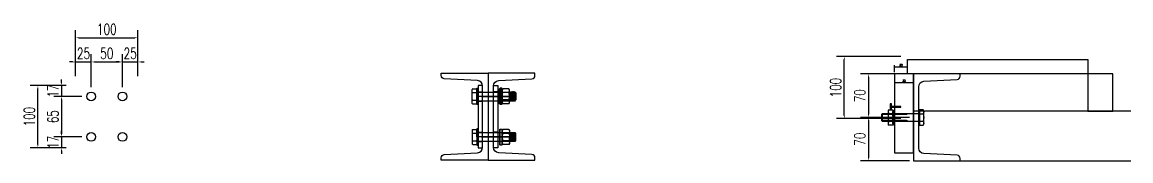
# Model space of a CAD drawing. Header units: millimetres. Extents: x -1546798 to -962116, y 1297493 to 1531173.
# Drawn here: x -1349720 to -1347941, y 1322751 to 1322974 of the extents above; entities that cross this region are included whole.
import ezdxf

# ---------------------------------------------------------------- set-up
doc = ezdxf.new("R2010")
doc.units = ezdxf.units.MM
doc.header["$LTSCALE"] = 10
doc.layers.get('0').update_dxf_attribs({"linetype": 'CONTINUOUS'})
doc.layers.get('DEFPOINTS').update_dxf_attribs({"linetype": 'CONTINUOUS'})
doc.layers.add('W-STEEL_FRAME钢架', color=3, linetype='CONTINUOUS')
doc.layers.add('W-WOOD_FLOOR木地板', color=30, linetype='CONTINUOUS')
doc.styles.add('STANDARD_T3', font='simplex.shx', dxfattribs={"width": 0.7, "bigfont": 'gbcbig.shx'})
doc.dimstyles.new('W&&1', dxfattribs={"dimtxt": 3.5, "dimasz": 1, "dimexe": 2.5, "dimexo": 3, "dimgap": 1, "dimtad": 1, "dimdec": 0, "dimzin": 0, "dimdsep": 46, "dimtxsty": 'STANDARD_T3', "dimcen": 0.09, "dimclrd": 1, "dimclre": 1, "dimclrt": 7, "dimazin": 2, "dimtfac": 1, "dimtdec": 0, "dimtix": 1, "dimtmove": 1, "dimatfit": 3, "dimfxl": 100, "dimtolj": 1, "dimtzin": 0, "dimarcsym": 0})
doc.dimstyles.new('W&&5', dxfattribs={"dimtxt": 17.5, "dimasz": 5, "dimexe": 12.5, "dimexo": 15, "dimgap": 5, "dimtad": 1, "dimdec": 0, "dimzin": 0, "dimdsep": 46, "dimtxsty": 'STANDARD_T3', "dimcen": 0.09, "dimclrd": 1, "dimclre": 1, "dimclrt": 7, "dimazin": 2, "dimtfac": 1, "dimtdec": 0, "dimtix": 1, "dimtmove": 2, "dimatfit": 3, "dimfxl": 100, "dimtolj": 1, "dimtzin": 0, "dimarcsym": 0})

# ---------------------------------------------------------------- blocks, each defined once
blk = doc.blocks.new('*D735')
at = {"layer": 'DEFPOINTS', "color": 0, "transparency": 16777216}
for p in [(-1349609, 1322910.2), (-1349634, 1322872.1), (-1349609, 1322854.7)]:
    blk.add_point(p, dxfattribs=at)
at = {"layer": 'W-STEEL_FRAME钢架', "color": 1, "lineweight": -2, "transparency": 16777216}
for p, q in [((-1349639, 1322910.2), (-1349644, 1322910.2)), ((-1349634, 1322887.1), (-1349634, 1322922.7)), ((-1349634, 1322910.2), (-1349609, 1322910.2)), ((-1349609, 1322869.7), (-1349609, 1322922.7)), ((-1349604, 1322910.2), (-1349599, 1322910.2))]:
    blk.add_line(p, q, dxfattribs=at)
at = {"layer": 'W-STEEL_FRAME钢架', "color": 1, "transparency": 16777216}
for points in [[(-1349639, 1322911), (-1349639, 1322909.4), (-1349634, 1322910.2)], [(-1349604, 1322911), (-1349604, 1322909.4), (-1349609, 1322910.2)]]:
    blk.add_solid(points, dxfattribs=at)
at = {"layer": 'W-STEEL_FRAME钢架', "color": 7, "transparency": 16777216, "insert": (-1349621.5, 1322923.9), "char_height": 17.5, "attachment_point": 5, "style": 'STANDARD_T3'}
blk.add_mtext('\\A1;25', dxfattribs=at)
blk = doc.blocks.new('*D736')
at = {"layer": 'DEFPOINTS', "color": 0, "transparency": 16777216}
for p in [(-1349559, 1322910.2), (-1349609, 1322854.7), (-1349559, 1322854.7)]:
    blk.add_point(p, dxfattribs=at)
at = {"layer": 'W-STEEL_FRAME钢架', "color": 1, "lineweight": -2, "transparency": 16777216}
for p, q in [((-1349609, 1322869.7), (-1349609, 1322922.7)), ((-1349604, 1322910.2), (-1349564, 1322910.2)), ((-1349559, 1322869.7), (-1349559, 1322922.7))]:
    blk.add_line(p, q, dxfattribs=at)
at = {"layer": 'W-STEEL_FRAME钢架', "color": 1, "transparency": 16777216}
for points in [[(-1349604, 1322911), (-1349604, 1322909.4), (-1349609, 1322910.2)], [(-1349564, 1322911), (-1349564, 1322909.4), (-1349559, 1322910.2)]]:
    blk.add_solid(points, dxfattribs=at)
at = {"layer": 'W-STEEL_FRAME钢架', "color": 7, "transparency": 16777216, "insert": (-1349584, 1322923.9), "char_height": 17.5, "attachment_point": 5, "style": 'STANDARD_T3'}
blk.add_mtext('\\A1;50', dxfattribs=at)
blk = doc.blocks.new('*D737')
at = {"layer": 'DEFPOINTS', "color": 0, "transparency": 16777216}
for p in [(-1349534, 1322910.2), (-1349559, 1322854.7), (-1349534, 1322872.1)]:
    blk.add_point(p, dxfattribs=at)
at = {"layer": 'W-STEEL_FRAME钢架', "color": 1, "lineweight": -2, "transparency": 16777216}
for p, q in [((-1349564, 1322910.2), (-1349569, 1322910.2)), ((-1349559, 1322869.7), (-1349559, 1322922.7)), ((-1349559, 1322910.2), (-1349534, 1322910.2)), ((-1349534, 1322887.1), (-1349534, 1322922.7)), ((-1349529, 1322910.2), (-1349524, 1322910.2))]:
    blk.add_line(p, q, dxfattribs=at)
at = {"layer": 'W-STEEL_FRAME钢架', "color": 1, "transparency": 16777216}
for points in [[(-1349564, 1322911), (-1349564, 1322909.4), (-1349559, 1322910.2)], [(-1349529, 1322911), (-1349529, 1322909.4), (-1349534, 1322910.2)]]:
    blk.add_solid(points, dxfattribs=at)
at = {"layer": 'W-STEEL_FRAME钢架', "color": 7, "transparency": 16777216, "insert": (-1349546.5, 1322923.9), "char_height": 17.5, "attachment_point": 5, "style": 'STANDARD_T3'}
blk.add_mtext('\\A1;25', dxfattribs=at)
blk = doc.blocks.new('*D738')
at = {"layer": 'DEFPOINTS', "color": 0, "transparency": 16777216}
for p in [(-1349656.6, 1322854.7), (-1349634, 1322872.1), (-1349609, 1322854.7)]:
    blk.add_point(p, dxfattribs=at)
at = {"layer": 'W-STEEL_FRAME钢架', "color": 1, "lineweight": -2, "transparency": 16777216}
for p, q in [((-1349656.6, 1322877.1), (-1349656.6, 1322882.1)), ((-1349649, 1322872.1), (-1349669.1, 1322872.1)), ((-1349624, 1322854.7), (-1349669.1, 1322854.7)), ((-1349656.6, 1322872.1), (-1349656.6, 1322854.7)), ((-1349656.6, 1322849.7), (-1349656.6, 1322844.7))]:
    blk.add_line(p, q, dxfattribs=at)
at = {"layer": 'W-STEEL_FRAME钢架', "color": 1, "transparency": 16777216}
for points in [[(-1349657.5, 1322877.1), (-1349655.8, 1322877.1), (-1349656.6, 1322872.1)], [(-1349657.5, 1322849.7), (-1349655.8, 1322849.7), (-1349656.6, 1322854.7)]]:
    blk.add_solid(points, dxfattribs=at)
at = {"layer": 'W-STEEL_FRAME钢架', "color": 7, "transparency": 16777216, "insert": (-1349670.4, 1322863.4), "char_height": 17.5, "attachment_point": 5, "rotation": 90, "style": 'STANDARD_T3'}
blk.add_mtext('\\A1;17', dxfattribs=at)
blk = doc.blocks.new('*D739')
at = {"layer": 'DEFPOINTS', "color": 0, "transparency": 16777216}
for p in [(-1349609, 1322854.7), (-1349656.6, 1322789.4), (-1349609, 1322789.4)]:
    blk.add_point(p, dxfattribs=at)
at = {"layer": 'W-STEEL_FRAME钢架', "color": 1, "lineweight": -2, "transparency": 16777216}
for p, q in [((-1349624, 1322854.7), (-1349669.1, 1322854.7)), ((-1349656.6, 1322849.7), (-1349656.6, 1322794.4)), ((-1349624, 1322789.4), (-1349669.1, 1322789.4))]:
    blk.add_line(p, q, dxfattribs=at)
at = {"layer": 'W-STEEL_FRAME钢架', "color": 1, "transparency": 16777216}
for points in [[(-1349657.5, 1322849.7), (-1349655.8, 1322849.7), (-1349656.6, 1322854.7)], [(-1349657.5, 1322794.4), (-1349655.8, 1322794.4), (-1349656.6, 1322789.4)]]:
    blk.add_solid(points, dxfattribs=at)
at = {"layer": 'W-STEEL_FRAME钢架', "color": 7, "transparency": 16777216, "insert": (-1349670.4, 1322822.1), "char_height": 17.5, "attachment_point": 5, "rotation": 90, "style": 'STANDARD_T3'}
blk.add_mtext('\\A1;65', dxfattribs=at)
blk = doc.blocks.new('*D740')
at = {"layer": 'DEFPOINTS', "color": 0, "transparency": 16777216}
for p in [(-1349609, 1322789.4), (-1349656.6, 1322772.1), (-1349634, 1322772.1)]:
    blk.add_point(p, dxfattribs=at)
at = {"layer": 'W-STEEL_FRAME钢架', "color": 1, "lineweight": -2, "transparency": 16777216}
for p, q in [((-1349624, 1322789.4), (-1349669.1, 1322789.4)), ((-1349656.6, 1322794.4), (-1349656.6, 1322799.4)), ((-1349656.6, 1322789.4), (-1349656.6, 1322772.1)), ((-1349649, 1322772.1), (-1349669.1, 1322772.1)), ((-1349656.6, 1322767.1), (-1349656.6, 1322762.1))]:
    blk.add_line(p, q, dxfattribs=at)
at = {"layer": 'W-STEEL_FRAME钢架', "color": 1, "transparency": 16777216}
for points in [[(-1349657.5, 1322794.4), (-1349655.8, 1322794.4), (-1349656.6, 1322789.4)], [(-1349657.5, 1322767.1), (-1349655.8, 1322767.1), (-1349656.6, 1322772.1)]]:
    blk.add_solid(points, dxfattribs=at)
at = {"layer": 'W-STEEL_FRAME钢架', "color": 7, "transparency": 16777216, "insert": (-1349670.4, 1322780.8), "char_height": 17.5, "attachment_point": 5, "rotation": 90, "style": 'STANDARD_T3'}
blk.add_mtext('\\A1;17', dxfattribs=at)
blk = doc.blocks.new('*D741')
at = {"layer": 'DEFPOINTS', "color": 0, "transparency": 16777216}
for p in [(-1349694.6, 1322872.1), (-1349634, 1322872.1), (-1349634, 1322772.1)]:
    blk.add_point(p, dxfattribs=at)
at = {"layer": 'W-STEEL_FRAME钢架', "color": 1, "lineweight": -2, "transparency": 16777216}
for p, q in [((-1349649, 1322872.1), (-1349707.1, 1322872.1)), ((-1349694.6, 1322777.1), (-1349694.6, 1322867.1)), ((-1349649, 1322772.1), (-1349707.1, 1322772.1))]:
    blk.add_line(p, q, dxfattribs=at)
at = {"layer": 'W-STEEL_FRAME钢架', "color": 1, "transparency": 16777216}
for points in [[(-1349695.4, 1322867.1), (-1349693.8, 1322867.1), (-1349694.6, 1322872.1)], [(-1349695.4, 1322777.1), (-1349693.8, 1322777.1), (-1349694.6, 1322772.1)]]:
    blk.add_solid(points, dxfattribs=at)
at = {"layer": 'W-STEEL_FRAME钢架', "color": 7, "transparency": 16777216, "insert": (-1349708.3, 1322822.1), "char_height": 17.5, "attachment_point": 5, "rotation": 90, "style": 'STANDARD_T3'}
blk.add_mtext('\\A1;100', dxfattribs=at)
blk = doc.blocks.new('*D742')
at = {"layer": 'DEFPOINTS', "color": 0, "transparency": 16777216}
for p in [(-1349534, 1322949.1), (-1349634, 1322872.1), (-1349534, 1322872.1)]:
    blk.add_point(p, dxfattribs=at)
at = {"layer": 'W-STEEL_FRAME钢架', "color": 1, "lineweight": -2, "transparency": 16777216}
for p, q in [((-1349634, 1322887.1), (-1349634, 1322961.6)), ((-1349534, 1322887.1), (-1349534, 1322961.6)), ((-1349629, 1322949.1), (-1349539, 1322949.1))]:
    blk.add_line(p, q, dxfattribs=at)
at = {"layer": 'W-STEEL_FRAME钢架', "color": 1, "transparency": 16777216}
for points in [[(-1349629, 1322949.9), (-1349629, 1322948.3), (-1349634, 1322949.1)], [(-1349539, 1322949.9), (-1349539, 1322948.3), (-1349534, 1322949.1)]]:
    blk.add_solid(points, dxfattribs=at)
at = {"layer": 'W-STEEL_FRAME钢架', "color": 7, "transparency": 16777216, "insert": (-1349584, 1322962.8), "char_height": 17.5, "attachment_point": 5, "style": 'STANDARD_T3'}
blk.add_mtext('\\A1;100', dxfattribs=at)
blk = doc.blocks.new('14C')
at = {"layer": 'W-STEEL_FRAME钢架'}
blk.add_lwpolyline([(75.2, 140), (0, 140), (0, 0), (75.2, 0), (75.2, 3.8, 0.398895), (70.3, 9), (17, 11.8, -0.398895), (8.8, 20.6), (8.8, 119.4, -0.398895), (17, 128.2), (70.3, 131, 0.398895), (75.2, 136.2)], format="xyb", close=True, dxfattribs=at)
blk = doc.blocks.new('3')
at = {"layer": 'W-STEEL_FRAME钢架', "color": 8}
for p, q in [((0, 90.2), (7, 90.2)), ((0, 75.2), (7, 75.2)), ((0, 24.8), (7, 24.8)), ((0, 9.8), (7, 9.8))]:
    blk.add_line(p, q, dxfattribs=at)
at = {"layer": 'W-STEEL_FRAME钢架', "color": 2}
blk.add_lwpolyline([(0, 0), (7, 0), (7, 100), (0, 100)], close=True, dxfattribs=at)
blk = doc.blocks.new('A$C56b3f67d')
for p, q in [((9.2, 18.2), (2.2, 18.2)), ((69.2, 18.2), (69.2, 6.2)), ((9.2, 6.2), (2.2, 6.2))]:
    blk.add_line(p, q)
for points in [[(3.2, 24.5), (9.2, 24.5), (9.2, 0), (3.2, 0), (2.2, 1.7), (2.2, 22.7)], [(9.2, 2.2), (10.2, 2.2), (10.2, 22.2), (9.2, 22.2)]]:
    blk.add_lwpolyline(points, close=True)
blk.add_lwpolyline([(10.2, 18.2), (69.2, 18.2), (69.9, 17.2), (69.9, 7.2), (69.2, 6.2), (10.2, 6.2)])
at = {"color": 3}
for points in [[(28, 18.2), (29.7, 17.2), (69.9, 17.2)], [(28, 6.2), (29.7, 7.2), (69.9, 7.2)]]:
    blk.add_lwpolyline(points, dxfattribs=at)
for centre, radius, start, end in [((7.6, 21.3), 5.35, 144.4149, 215.5851), ((20.7, 12.2), 18.5, 161.0754, 198.9246), ((7.6, 3.1), 5.35, 144.4149, 215.5851)]:
    blk.add_arc(centre, radius, start, end)
blk = doc.blocks.new('*D789')
at = {"layer": 'DEFPOINTS', "color": 0, "transparency": 16777216}
for p in [(-1348209.6, 1322890.9), (-1348361.7, 1322820.9), (-1348280.9, 1322820.9)]:
    blk.add_point(p, dxfattribs=at)
at = {"layer": 'W-STEEL_FRAME钢架', "color": 1, "lineweight": -2, "transparency": 16777216}
for p, q in [((-1348261.7, 1322890.9), (-1348374.2, 1322890.9)), ((-1348361.7, 1322885.9), (-1348361.7, 1322825.9)), ((-1348295.9, 1322820.9), (-1348374.2, 1322820.9))]:
    blk.add_line(p, q, dxfattribs=at)
at = {"layer": 'W-STEEL_FRAME钢架', "color": 1, "transparency": 16777216}
for points in [[(-1348362.6, 1322885.9), (-1348360.9, 1322885.9), (-1348361.7, 1322890.9)], [(-1348362.6, 1322825.9), (-1348360.9, 1322825.9), (-1348361.7, 1322820.9)]]:
    blk.add_solid(points, dxfattribs=at)
at = {"layer": 'W-STEEL_FRAME钢架', "color": 7, "transparency": 16777216, "insert": (-1348375.5, 1322855.9), "char_height": 17.5, "attachment_point": 5, "rotation": 90, "style": 'STANDARD_T3'}
blk.add_mtext('\\A1;70', dxfattribs=at)
blk = doc.blocks.new('*D790')
at = {"layer": 'DEFPOINTS', "color": 0, "transparency": 16777216}
for p in [(-1348280.9, 1322820.9), (-1348361.7, 1322750.9), (-1348280.9, 1322750.9)]:
    blk.add_point(p, dxfattribs=at)
at = {"layer": 'W-STEEL_FRAME钢架', "color": 1, "lineweight": -2, "transparency": 16777216}
for p, q in [((-1348295.9, 1322820.9), (-1348374.2, 1322820.9)), ((-1348361.7, 1322815.9), (-1348361.7, 1322755.9)), ((-1348295.9, 1322750.9), (-1348374.2, 1322750.9))]:
    blk.add_line(p, q, dxfattribs=at)
at = {"layer": 'W-STEEL_FRAME钢架', "color": 1, "transparency": 16777216}
for points in [[(-1348362.6, 1322815.9), (-1348360.9, 1322815.9), (-1348361.7, 1322820.9)], [(-1348362.6, 1322755.9), (-1348360.9, 1322755.9), (-1348361.7, 1322750.9)]]:
    blk.add_solid(points, dxfattribs=at)
at = {"layer": 'W-STEEL_FRAME钢架', "color": 7, "transparency": 16777216, "insert": (-1348375.5, 1322785.9), "char_height": 17.5, "attachment_point": 5, "rotation": 90, "style": 'STANDARD_T3'}
blk.add_mtext('\\A1;70', dxfattribs=at)
blk = doc.blocks.new('*D791')
at = {"layer": 'DEFPOINTS', "color": 0, "transparency": 16777216}
for p in [(-1348400.5, 1322918.9), (-1348294.6, 1322918.9), (-1348294.6, 1322818.9)]:
    blk.add_point(p, dxfattribs=at)
at = {"layer": 'W-STEEL_FRAME钢架', "color": 1, "lineweight": -2, "transparency": 16777216}
for p, q in [((-1348309.6, 1322918.9), (-1348413, 1322918.9)), ((-1348400.5, 1322823.9), (-1348400.5, 1322913.9)), ((-1348309.6, 1322818.9), (-1348413, 1322818.9))]:
    blk.add_line(p, q, dxfattribs=at)
at = {"layer": 'W-STEEL_FRAME钢架', "color": 1, "transparency": 16777216}
for points in [[(-1348401.3, 1322913.9), (-1348399.6, 1322913.9), (-1348400.5, 1322918.9)], [(-1348401.3, 1322823.9), (-1348399.6, 1322823.9), (-1348400.5, 1322818.9)]]:
    blk.add_solid(points, dxfattribs=at)
at = {"layer": 'W-STEEL_FRAME钢架', "color": 7, "transparency": 16777216, "insert": (-1348414.2, 1322868.9), "char_height": 17.5, "attachment_point": 5, "rotation": 90, "style": 'STANDARD_T3'}
blk.add_mtext('\\A1;100', dxfattribs=at)
blk = doc.blocks.new('5')
at = {"layer": 'W-STEEL_FRAME钢架'}
for points in [[(0.9, 12.1), (0.5, 12), (0.1, 11.7), (0, 11.2)], [(0, -11.2), (0, 11.2)], [(0, 7), (0.1, 6.5), (0.5, 6.2), (0.9, 6.1)], [(0.9, 6.1), (0.5, 6), (0.1, 5.6), (0, 5.2)], [(0.9, 12.1), (6.1, 12.1)], [(0.9, 6.1), (7, 6.1)], [(7, 11.2), (6.9, 11.7), (6.6, 12), (6.1, 12.1)], [(6.1, 6.1), (6.6, 6.2), (6.9, 6.5), (7, 7)], [(7, 5.2), (6.9, 5.6), (6.6, 6), (6.1, 6.1)], [(7, 0), (7, 12.3), (7.1, 12.7), (7.5, 13), (7.9, 13.1), (8.7, 13.1), (9.2, 13), (9.5, 12.7), (9.6, 12.3)], [(7, -11.2), (7, 11.2)], [(7, 0), (7, -12.2)], [(69.6, 0), (7.9, 0)], [(9.6, 0), (9.6, 12.3)], [(9.6, 8.3), (9.6, 7.9)], [(9.6, -8.3), (9.6, 7.9)], [(9.6, 7), (69.1, 7)], [(9.6, 0), (9.6, -12.2)], [(14.5, 0), (66.9, 0)], [(44.6, 13.2), (43.7, 12.3)], [(43.7, -11.9), (43.7, 12.3)], [(44.6, 13.2), (44.6, 13.1)], [(47.1, 13.2), (44.6, 13.2)], [(44.6, 13.1), (44.6, 12.8)], [(44.6, 12.8), (44.6, 12.3)], [(44.6, 12.3), (44.6, 11.8)], [(44.6, 11.8), (44.6, 10.9)], [(44.6, 10.9), (44.6, 9.9)], [(44.6, 9.9), (44.6, 8.8)], [(44.6, 8.8), (44.6, 7.6)], [(44.6, 7.6), (44.6, 6.3)], [(44.6, 6.3), (44.6, 4.9)], [(44.6, 4.9), (44.6, 3.3)], [(44.6, 3.3), (44.6, 1.8)], [(44.6, 1.8), (44.6, 0.3)], [(44.6, 0.3), (44.6, -1.4)], [(47.1, 13.1), (47.1, 13.2)], [(48, 12.3), (47.1, 13.2)], [(47.1, 12.8), (47.1, 13.1)], [(47.1, 12.3), (47.1, 12.8)], [(47.1, 11.8), (47.1, 12.3)], [(47.1, 10.9), (47.1, 11.8)], [(47.1, 9.9), (47.1, 10.9)], [(47.1, 8.8), (47.1, 9.9)], [(47.1, 7.6), (47.1, 8.8)], [(47.1, 6.3), (47.1, 7.6)], [(47.1, 4.9), (47.1, 6.3)], [(47.1, 3.3), (47.1, 4.9)], [(47.1, 1.8), (47.1, 3.3)], [(47.1, 0.3), (47.1, 1.8)], [(47.1, -1.4), (47.1, 0.3)], [(48, 9.2), (47.9, 9.2)], [(48, 12.3), (48, 12.2)], [(48, 12.2), (48, 12)], [(48.9, 12.2), (48, 10.6)], [(48, 12), (48, 11.6)], [(48, 11.6), (48, 11)], [(48, 11), (48, 10.2)], [(48, 10.2), (48, 9.3)], [(48, 9.2), (48.1, 10)], [(48, 9.3), (48, 8.3)], [(48.1, 8.5), (48, 9.2)], [(48, 8.3), (48, 7.1)], [(48, 7.1), (48, 5.8)], [(48, 5.8), (48, 4.6)], [(48, 4.6), (48, 3.1)], [(48, 3.1), (48, -1.2)], [(48, 0.3), (48.1, 1.8)], [(48.1, -1.8), (48, 0.3)], [(48.1, 10), (48.2, 10.7)], [(48.2, 7.7), (48.1, 8.5)], [(48.1, 1.8), (48.2, 3.2)], [(48.2, 10.7), (48.5, 11.5)], [(48.5, 7), (48.2, 7.7)], [(48.2, 3.2), (48.5, 4.8)], [(48.5, 11.5), (48.9, 12.2)], [(48.9, 6.2), (48.5, 7)], [(48.5, 4.8), (48.9, 6.2)], [(58.8, 12.2), (48.9, 12.2)], [(58.8, 6.2), (48.9, 6.2)], [(59.6, 10.6), (58.8, 12.2)], [(59.2, 11.5), (58.8, 12.2)], [(58.8, 6.2), (59.2, 7)], [(59.2, 4.8), (58.8, 6.2)], [(59.4, 10.7), (59.2, 11.5)], [(59.2, 7), (59.4, 7.7)], [(59.4, 3.2), (59.2, 4.8)], [(59.6, 10), (59.4, 10.7)], [(59.4, 7.7), (59.6, 8.5)], [(59.6, 1.8), (59.4, 3.2)], [(59.6, 9.2), (59.5, 9.2)], [(59.5, -1.8), (59.6, 0.3)], [(59.6, 10.5), (59.6, 10.6)], [(59.6, 10.3), (59.6, 10.5)], [(59.6, 9.8), (59.6, 10.3)], [(59.6, 9.2), (59.6, 10)], [(59.6, 9.2), (59.6, 9.8)], [(59.6, 8.5), (59.6, 9.2)], [(59.6, 8.5), (59.6, 9.2)], [(59.6, 7.6), (59.6, 8.5)], [(59.6, 6.6), (59.6, 7.6)], [(59.9, 7.2), (59.6, 6.7)], [(59.6, 5.4), (59.6, 6.6)], [(59.6, 4.2), (59.6, 5.4)], [(59.6, 4.7), (59.6, 4.6)], [(59.6, 4.6), (59.7, 3.8)], [(59.6, 2.9), (59.6, 4.2)], [(59.6, 1.6), (59.6, 2.9)], [(59.6, 0.3), (59.6, 1.8)], [(59.6, 0.3), (59.6, 1.6)], [(59.6, -1.1), (59.6, 0.3)], [(59.7, 3.8), (59.7, 2.9)], [(59.7, 2.9), (59.8, 1.9)], [(59.8, 1.9), (59.8, 1)], [(59.8, 1), (59.9, -0.1)], [(60.2, 7.2), (59.9, 7.2)], [(60, 6.9), (59.9, 7.1)], [(60, 6.9), (60.1, 6.5), (60.1, 5.9)], [(60.1, 5.2), (60.1, 5.9)], [(60.2, 4.3), (60.1, 5.2)], [(60.2, 7.1), (60.2, 7.2)], [(60.2, 7.2), (60.3, 7)], [(60.7, 6.3), (60.2, 7.2)], [(60.2, 3.3), (60.2, 4.3)], [(60.3, 2.2), (60.2, 3.3)], [(60.3, 7), (60.3, 6.6)], [(60.3, 6.6), (60.4, 6)], [(60.3, 1.1), (60.3, 2.2)], [(60.4, -0.1), (60.3, 1.1)], [(60.4, 6), (60.4, 5.3)], [(60.4, 5.3), (60.5, 4.5)], [(60.5, 4.5), (60.5, 3.5)], [(60.5, 3.5), (60.6, 2.4)], [(60.6, 2.4), (60.6, 1.4)], [(60.6, 1.4), (60.7, 0.2)], [(61.2, 6.3), (60.7, 6.3)], [(60.8, 5.9), (60.7, 6.2)], [(60.7, 0.2), (60.7, -1)], [(60.9, 5.5), (60.8, 5.9)], [(60.9, 5), (60.9, 5.5)], [(61, 4.3), (60.9, 5)], [(61, 3.5), (61, 4.3)], [(61, 2.5), (61, 3.5)], [(61.1, 1.6), (61, 2.5)], [(61.2, 6.3), (61.1, 6.3)], [(61.1, 0.6), (61.1, 1.6)], [(61.2, -0.4), (61.1, 0.6)], [(61.7, 7.2), (61.2, 6.3)], [(61.2, 6.3), (61.3, 6.1)], [(61.3, 6.1), (61.3, 5.8)], [(61.3, 5.8), (61.4, 5.3)], [(61.4, 5.3), (61.4, 4.7)], [(61.4, 4.7), (61.4, 3.9)], [(61.4, 3.9), (61.5, 3.1)], [(61.5, 3.1), (61.5, 2.1)], [(61.5, 2.1), (61.6, 1.2)], [(61.6, 1.2), (61.6, 0.1)], [(61.6, 0.1), (61.7, -0.9)], [(62, 7.2), (61.7, 7.2)], [(61.8, 7), (61.7, 7.1)], [(61.8, 6.6), (61.8, 7)], [(61.9, 6.1), (61.8, 6.6)], [(62, 7.2), (61.9, 7.2)], [(61.9, 5.3), (61.9, 6.1)], [(62, 4.6), (61.9, 5.3)], [(62.5, 6.3), (62, 7.1)], [(62, 7.1), (62, 7)], [(62, 7), (62.1, 6.7)], [(62, 3.6), (62, 4.6)], [(62.1, 2.5), (62, 3.6)], [(62.1, 6.7), (62.1, 6.2)], [(62.1, 6.2), (62.2, 5.5)], [(62.1, 1.4), (62.1, 2.5)], [(62.1, 0.2), (62.1, 1.4)], [(62.2, -1), (62.1, 0.2)], [(62.2, 5.5), (62.2, 4.7)], [(62.2, 4.7), (62.3, 3.8)], [(62.3, 3.8), (62.3, 2.7)], [(62.3, 2.7), (62.4, 1.6)], [(62.4, 1.6), (62.4, 0.4)], [(62.4, 0.4), (62.5, -0.8)], [(62.9, 6.3), (62.5, 6.3)], [(62.6, 6), (62.5, 6.2)], [(62.6, 5.6), (62.6, 6)], [(62.7, 5.2), (62.6, 5.6)], [(62.7, 4.5), (62.7, 5.2)], [(62.8, 3.7), (62.7, 4.5)], [(62.8, 2.7), (62.8, 3.7)], [(62.9, 1.8), (62.8, 2.7)], [(63.4, 7.2), (62.9, 6.3)], [(62.9, 6.3), (62.9, 6.3)], [(62.9, 6.3), (62.9, 6.1)], [(62.9, 6.1), (63, 5.8)], [(62.9, 0.8), (62.9, 1.8)], [(62.9, -0.2), (62.9, 0.8)], [(63, 5.8), (63, 5.4)], [(63, 5.4), (63.1, 4.9)], [(63.1, 4.9), (63.1, 4.1)], [(63.1, 4.1), (63.2, 3.3)], [(63.2, 3.3), (63.2, 2.3)], [(63.2, 2.3), (63.3, 1.4)], [(63.3, 1.4), (63.3, 0.3)], [(63.3, 0.3), (63.4, -0.7)], [(63.4, 7), (63.4, 7.2)], [(63.7, 7.2), (63.4, 7.2)], [(63.5, 6.7), (63.4, 7)], [(63.5, 6.2), (63.5, 6.7)], [(63.6, 5.5), (63.5, 6.2)], [(63.7, 7.1), (63.6, 7.1)], [(63.6, 4.8), (63.6, 5.5)], [(63.7, 3.8), (63.6, 4.8)], [(63.7, 7.1), (63.8, 6.8)], [(64.2, 6.3), (63.7, 7.1)], [(63.7, 2.7), (63.7, 3.8)], [(63.8, 1.7), (63.7, 2.7)], [(63.8, 6.8), (63.8, 6.3)], [(63.8, 6.3), (63.8, 5.7)], [(63.8, 5.7), (63.9, 4.9)], [(63.8, 0.5), (63.8, 1.7)], [(63.9, -0.7), (63.8, 0.5)], [(63.9, 4.9), (63.9, 4)], [(63.9, 4), (64, 2.9)], [(64, 2.9), (64, 1.8)], [(64, 1.8), (64.1, 0.7)], [(64.1, 0.7), (64.1, -0.5)], [(64.2, 6.1), (64.2, 6.3)], [(64.6, 6.3), (64.2, 6.3)], [(64.3, 5.7), (64.2, 6.1)], [(64.3, 5.2), (64.3, 5.7)], [(64.4, 4.6), (64.3, 5.2)], [(64.4, 3.8), (64.4, 4.6)], [(64.5, 2.9), (64.4, 3.8)], [(64.5, 2), (64.5, 2.9)], [(64.6, 1), (64.5, 2)], [(65.1, 7.2), (64.6, 6.3)], [(64.6, 6.3), (64.7, 6.2)], [(64.6, 0), (64.6, 1)], [(64.7, -1), (64.6, 0)], [(64.7, 6.2), (64.7, 5.9)], [(64.7, 5.9), (64.8, 5.5)], [(64.8, 5.5), (64.8, 5)], [(64.8, 5), (64.9, 4.3)], [(64.9, 4.3), (64.9, 3.4)], [(64.9, 3.4), (65, 2.5)], [(65, 2.5), (65, 1.6)], [(65, 1.6), (65.1, 0.6)], [(65.2, 7.2), (65.1, 7.1)], [(65.1, 0.6), (65.1, -0.5)], [(65.4, 7.2), (65.2, 7.2)], [(65.3, 6.8), (65.2, 7.2)], [(65.3, 6.3), (65.3, 6.8)], [(65.3, 5.7), (65.3, 6.3)], [(65.4, 5), (65.3, 5.7)], [(65.5, 7.1), (65.4, 7.1)], [(65.4, 4), (65.4, 5)], [(65.5, 3), (65.4, 4)], [(66, 6.3), (65.5, 7.1)], [(65.5, 7.1), (65.5, 6.9)], [(65.5, 6.9), (65.6, 6.4)], [(65.5, 1.8), (65.5, 3)], [(65.6, 0.7), (65.5, 1.8)], [(65.6, 6.4), (65.6, 5.8)], [(65.6, 5.8), (65.7, 5.1)], [(65.6, -0.5), (65.6, 0.7)], [(65.7, 5.1), (65.7, 4.2)], [(65.7, 4.2), (65.8, 3.2)], [(65.8, 3.2), (65.8, 2)], [(65.8, 2), (65.9, 1)], [(65.9, 1), (65.9, -0.2)], [(66.4, 6.3), (66, 6.3)], [(66.1, 5.8), (66, 6.3)], [(66.1, 5.3), (66.1, 5.8)], [(66.2, 4.8), (66.1, 5.3)], [(66.2, 4), (66.2, 4.8)], [(66.3, 3.1), (66.2, 4)], [(66.3, 2.2), (66.3, 3.1)], [(66.3, 1.3), (66.3, 2.2)], [(66.4, 0.2), (66.3, 1.3)], [(66.8, 7.2), (66.4, 6.3)], [(66.4, 6.3), (66.4, 6.2)], [(66.4, 6.2), (66.4, 6)], [(66.4, 6), (66.5, 5.6)], [(66.4, -0.8), (66.4, 0.2)], [(66.5, 5.6), (66.5, 5.1)], [(66.5, 5.1), (66.6, 4.5)], [(66.6, 4.5), (66.6, 3.6)], [(66.6, 3.6), (66.7, 2.7)], [(66.7, 2.7), (66.7, 1.8)], [(66.7, 1.8), (66.7, 0.8)], [(66.7, 0.8), (66.8, -0.3)], [(67.1, 7.2), (66.8, 7.2)], [(66.8, 7.2), (66.8, 7.1)], [(66.9, 6.9), (66.8, 7.1)], [(67, 6.4), (66.9, 6.9)], [(67.1, 7.1), (67, 7.1)], [(67, 5.8), (67, 6.4)], [(67.1, 5.2), (67, 5.8)], [(67.1, 7.1), (67.2, 6.9)], [(67.7, 6.3), (67.1, 7.1)], [(67.1, 4.2), (67.1, 5.2)], [(67.2, 3.2), (67.1, 4.2)], [(67.2, 6.9), (67.2, 6.5)], [(67.2, 6.5), (67.3, 6)], [(67.2, 2.1), (67.2, 3.2)], [(67.3, 1), (67.2, 2.1)], [(67.3, 6), (67.3, 5.2)], [(67.3, 5.2), (67.4, 4.4)], [(67.3, -0.2), (67.3, 1)], [(67.4, 4.4), (67.4, 3.4)], [(67.4, 3.4), (67.5, 2.3)], [(67.5, 2.3), (67.5, 1.2)], [(67.5, 1.2), (67.6, 0)], [(68.1, 6.3), (67.6, 6.3)], [(67.6, 0), (67.6, -1.2)], [(67.7, 5.9), (67.7, 6.2)], [(67.8, 5.4), (67.7, 5.9)], [(67.8, 4.9), (67.8, 5.4)], [(67.9, 4.2), (67.8, 4.9)], [(67.9, 3.3), (67.9, 4.2)], [(68, 2.4), (67.9, 3.3)], [(68.1, 6.3), (68, 6.3)], [(68, 1.5), (68, 2.4)], [(68.1, 0.4), (68, 1.5)], [(68.5, 7), (68.1, 6.3)], [(68.1, 6.3), (68.2, 6.1)], [(68.1, -0.6), (68.1, 0.4)], [(68.2, 6.1), (68.2, 5.7)], [(68.2, 5.8), (68.2, -5.3)], [(68.2, 5.7), (68.3, 5.2)], [(68.3, 5.2), (68.3, 4.6)], [(68.3, 4.6), (68.4, 3.8)], [(68.5, 7), (68.4, 7)], [(68.4, 3.8), (68.4, 2.9)], [(68.4, 2.9), (68.5, 1.9)], [(69.6, 5.8), (68.5, 7)], [(68.5, 7), (68.5, 6.9)], [(68.5, 6.9), (68.6, 6.7)], [(68.5, 1.9), (68.5, 1)], [(68.5, 1), (68.6, 0)], [(68.6, 6.7), (68.6, 6.2)], [(68.6, 6.2), (68.6, 5.6)], [(68.6, 5.6), (68.6, 5)], [(68.6, 5), (68.7, 4.1)], [(68.6, 0), (68.6, -1.1)], [(68.7, 4.1), (68.7, 3.1)], [(68.7, 3.1), (68.7, 2)], [(68.7, 2), (68.8, 1)], [(68.8, 1), (68.8, -0.2)], [(69.6, 5.8), (69.6, 5.7)], [(69.6, 5.7), (69.6, 5.4)], [(69.6, 5.4), (69.6, 5.1)], [(69.6, 5.1), (69.6, 4.4)], [(69.6, 4.4), (69.6, 3.6)], [(69.6, 3.6), (69.6, 2.7)], [(69.6, 2.7), (69.6, 1.8)], [(69.6, 1.8), (69.6, 0.8)], [(69.6, 0.8), (69.6, -0.3)], [(0, -5.2), (0.1, -5.6), (0.5, -6), (0.9, -6.1)], [(0.9, -6.1), (0.5, -6.2), (0.1, -6.5), (0, -7)], [(0, -11.2), (0.1, -11.7), (0.5, -12), (0.9, -12.1)], [(0.9, -6.1), (7, -6.1)], [(0.9, -12.1), (6.1, -12.1)], [(6.1, -6.1), (6.6, -6), (6.9, -5.6), (7, -5.2)], [(7, -7), (6.9, -6.5), (6.6, -6.2), (6.1, -6.1)], [(6.1, -12.1), (6.6, -12), (6.9, -11.7), (7, -11.2)], [(8.7, -13.1), (7.9, -13.1), (7.5, -13), (7.1, -12.7), (7, -12.2)], [(9.6, -12.2), (9.5, -12.7), (9.2, -13), (8.7, -13.1)], [(9.6, -7), (69.1, -7)], [(43.7, -11.9), (44.6, -12.7)], [(44.6, -1.4), (44.6, -2.8)], [(44.6, -2.8), (44.6, -4.4)], [(44.6, -4.4), (44.6, -5.7)], [(44.6, -5.7), (44.6, -7.1)], [(44.6, -7.1), (44.6, -8.4)], [(44.6, -8.4), (44.6, -9.4)], [(44.6, -9.4), (44.6, -10.4)], [(44.6, -10.4), (44.6, -11.3)], [(44.6, -11.3), (44.6, -11.9)], [(44.6, -11.9), (44.6, -12.3)], [(44.6, -12.3), (44.6, -12.6)], [(44.6, -12.6), (44.6, -12.7)], [(44.6, -12.7), (47.1, -12.7)], [(47.1, -2.8), (47.1, -1.4)], [(47.1, -4.4), (47.1, -2.8)], [(47.1, -5.7), (47.1, -4.4)], [(47.1, -7.1), (47.1, -5.7)], [(47.1, -8.4), (47.1, -7.1)], [(47.1, -9.4), (47.1, -8.4)], [(47.1, -10.4), (47.1, -9.4)], [(47.1, -11.3), (47.1, -10.4)], [(47.1, -11.9), (47.1, -11.3)], [(47.1, -12.7), (48, -11.9)], [(47.1, -12.3), (47.1, -11.9)], [(47.1, -12.6), (47.1, -12.3)], [(47.1, -12.7), (47.1, -12.6)], [(48, -8.7), (47.9, -8.7)], [(48, -1.2), (48, -2.6)], [(48, -2.6), (48, -4.1)], [(48, -4.1), (48, -5.3)], [(48, -5.3), (48, -6.6)], [(48, -6.6), (48, -7.8)], [(48, -7.8), (48, -8.8)], [(48, -8.7), (48.1, -8)], [(48.1, -9.5), (48, -8.7)], [(48, -8.8), (48, -9.7)], [(48, -9.7), (48, -10.5)], [(48, -10.1), (48.9, -11.8)], [(48, -10.5), (48, -11.1)], [(48, -11.1), (48, -11.5)], [(48, -11.5), (48, -11.8)], [(48, -11.8), (48, -11.9)], [(48.4, -3.7), (48.1, -1.8)], [(48.1, -8), (48.2, -7.2)], [(48.2, -10.3), (48.1, -9.5)], [(48.2, -7.2), (48.5, -6.5)], [(48.5, -11), (48.2, -10.3)], [(48.9, -5.7), (48.4, -3.7)], [(48.5, -6.5), (48.9, -5.7)], [(48.9, -11.8), (48.5, -11)], [(58.8, -5.7), (48.9, -5.7)], [(58.8, -11.8), (48.9, -11.8)], [(58.8, -5.7), (59.4, -3.7)], [(59.2, -6.5), (58.8, -5.7)], [(58.8, -11.8), (59.6, -10.1)], [(58.8, -11.8), (59.2, -11)], [(59.4, -7.2), (59.2, -6.5)], [(59.2, -11), (59.4, -10.3)], [(59.4, -3.7), (59.5, -1.8)], [(59.6, -8), (59.4, -7.2)], [(59.4, -10.3), (59.6, -9.5)], [(59.6, -8.7), (59.5, -8.7)], [(59.6, -2.4), (59.6, -1.1)], [(59.6, -3.7), (59.6, -2.4)], [(59.6, -5), (59.6, -3.7)], [(59.7, -5.3), (59.6, -4.2)], [(59.6, -6), (59.6, -5)], [(59.6, -6.1), (59.8, -5.8)], [(59.6, -7.1), (59.6, -6)], [(59.6, -8), (59.6, -7.1)], [(59.6, -8.7), (59.6, -8)], [(59.6, -8.7), (59.6, -8)], [(59.6, -9.5), (59.6, -8.7)], [(59.6, -9.3), (59.6, -8.7)], [(59.6, -9.7), (59.6, -9.3)], [(59.6, -10), (59.6, -9.7)], [(59.6, -10.1), (59.6, -10)], [(59.8, -5.6), (59.7, -5.3)], [(59.8, -5.7), (59.7, -5.7)], [(59.8, -5.7), (59.8, -5.6)], [(59.8, -5.8), (60.3, -5.8)], [(59.9, -0.1), (59.9, -1.1)], [(59.9, -1.1), (60, -2)], [(60, -2), (60, -3)], [(60, -3), (60.1, -3.8)], [(60.1, -3.8), (60.1, -4.5)], [(60.1, -4.5), (60.2, -5.1)], [(60.2, -5.1), (60.2, -5.4)], [(60.2, -5.4), (60.3, -5.7)], [(60.3, -5.8), (60.8, -6.7)], [(60.4, -1.3), (60.4, -0.1)], [(60.5, -2.3), (60.4, -1.3)], [(60.5, -3.4), (60.5, -2.3)], [(60.6, -4.3), (60.5, -3.4)], [(60.6, -5.2), (60.6, -4.3)], [(60.7, -5.7), (60.6, -5.2)], [(60.7, -1), (60.7, -2.1)], [(60.7, -2.1), (60.8, -3.2)], [(60.7, -6.2), (60.7, -5.7)], [(60.8, -6.5), (60.7, -6.2)], [(60.8, -3.2), (60.8, -4.2)], [(60.8, -4.2), (60.9, -5)], [(60.8, -6.6), (60.8, -6.5)], [(60.8, -6.7), (61.1, -6.7)], [(60.9, -5), (60.9, -5.6)], [(60.9, -5.6), (61, -6.2)], [(61, -6.2), (61, -6.5)], [(61, -6.5), (61.1, -6.6)], [(61.1, -6.6), (61.6, -5.8)], [(61.2, -1.5), (61.2, -0.4)], [(61.3, -2.4), (61.2, -1.5)], [(61.3, -3.3), (61.3, -2.4)], [(61.4, -4.1), (61.3, -3.3)], [(61.4, -4.7), (61.4, -4.1)], [(61.5, -5.2), (61.4, -4.7)], [(61.5, -5.5), (61.5, -5.2)], [(61.6, -5.7), (61.5, -5.5)], [(61.6, -5.7), (61.5, -5.7)], [(61.6, -5.8), (62.1, -5.8)], [(61.7, -0.9), (61.7, -1.8)], [(61.7, -1.8), (61.8, -2.8)], [(61.8, -2.8), (61.8, -3.6)], [(61.8, -3.6), (61.9, -4.4)], [(61.9, -4.4), (61.9, -5)], [(61.9, -5), (62, -5.3)], [(62, -5.3), (62.1, -5.7)], [(62.1, -5.7), (62.6, -6.7)], [(62.2, -2.1), (62.2, -1)], [(62.3, -3.1), (62.2, -2.1)], [(62.3, -4.1), (62.3, -3.1)], [(62.4, -5), (62.3, -4.1)], [(62.4, -5.6), (62.4, -5)], [(62.5, -6.1), (62.4, -5.6)], [(62.5, -0.8), (62.5, -1.8)], [(62.5, -1.8), (62.6, -2.9)], [(62.5, -6.5), (62.5, -6.1)], [(62.6, -6.6), (62.5, -6.5)], [(62.6, -6.6), (62.5, -6.6)], [(62.6, -2.9), (62.6, -4)], [(62.6, -4), (62.7, -4.8)], [(62.6, -6.7), (62.9, -6.7)], [(62.7, -4.8), (62.7, -5.5)], [(62.7, -5.5), (62.8, -6.1)], [(62.8, -6.1), (62.8, -6.4)], [(62.8, -6.4), (62.9, -6.6)], [(62.9, -1.3), (62.9, -0.2)], [(63, -2.2), (62.9, -1.3)], [(62.9, -6.6), (63.3, -5.8)], [(63, -3.1), (63, -2.2)], [(63.1, -3.9), (63, -3.1)], [(63.1, -4.6), (63.1, -3.9)], [(63.1, -5.2), (63.1, -4.6)], [(63.2, -5.5), (63.1, -5.2)], [(63.2, -5.7), (63.2, -5.5)], [(63.3, -5.8), (63.2, -5.7)], [(63.3, -5.8), (63.7, -5.8)], [(63.4, -0.7), (63.4, -1.7)], [(63.4, -1.7), (63.5, -2.6)], [(63.5, -2.6), (63.5, -3.5)], [(63.5, -3.5), (63.5, -4.2)], [(63.5, -4.2), (63.6, -4.9)], [(63.6, -4.9), (63.6, -5.3)], [(63.6, -5.3), (63.7, -5.7)], [(63.7, -5.7), (64.3, -6.7)], [(63.9, -1.8), (63.9, -0.7)], [(64, -2.9), (63.9, -1.8)], [(64, -3.9), (64, -2.9)], [(64.1, -4.8), (64, -3.9)], [(64.1, -0.5), (64.2, -1.7)], [(64.1, -5.5), (64.1, -4.8)], [(64.2, -6), (64.1, -5.5)], [(64.2, -1.7), (64.2, -2.7)], [(64.2, -2.7), (64.3, -3.7)], [(64.2, -6.4), (64.2, -6)], [(64.2, -6.6), (64.2, -6.4)], [(64.3, -3.7), (64.3, -4.7)], [(64.3, -4.7), (64.4, -5.3)], [(64.3, -6.7), (64.6, -6.7)], [(64.4, -5.3), (64.4, -5.9)], [(64.4, -5.9), (64.5, -6.4)], [(64.5, -6.4), (64.6, -6.6)], [(64.6, -6.6), (64.5, -6.6)], [(64.6, -6.6), (65.1, -5.8)], [(64.7, -1.9), (64.7, -1)], [(64.8, -2.9), (64.7, -1.9)], [(64.8, -3.7), (64.8, -2.9)], [(64.9, -4.5), (64.8, -3.7)], [(64.9, -5.1), (64.9, -4.5)], [(65, -5.4), (64.9, -5.1)], [(65, -5.7), (65, -5.4)], [(65.1, -5.8), (65, -5.7)], [(65.1, -5.8), (65, -5.8)], [(65.1, -0.5), (65.2, -1.5)], [(65.1, -5.8), (65.5, -5.8)], [(65.2, -1.5), (65.2, -2.4)], [(65.2, -2.4), (65.3, -3.3)], [(65.3, -3.3), (65.3, -4.1)], [(65.3, -4.1), (65.4, -4.7)], [(65.4, -4.7), (65.4, -5.2)], [(65.4, -5.2), (65.5, -5.5)], [(65.5, -5.5), (65.5, -5.7)], [(65.5, -5.7), (66, -6.7)], [(65.7, -1.6), (65.6, -0.5)], [(65.7, -2.7), (65.7, -1.6)], [(65.8, -3.7), (65.7, -2.7)], [(65.8, -4.6), (65.8, -3.7)], [(65.9, -5.3), (65.8, -4.6)], [(65.9, -0.2), (65.9, -1.4)], [(65.9, -1.4), (66, -2.5)], [(65.9, -5.9), (65.9, -5.3)], [(66, -6.4), (65.9, -5.9)], [(66, -6.6), (65.9, -6.6)], [(66, -2.5), (66, -3.5)], [(66, -3.5), (66.1, -4.5)], [(66, -6.6), (66, -6.4)], [(66, -6.7), (66.3, -6.7)], [(66.1, -4.5), (66.1, -5.2)], [(66.1, -5.2), (66.2, -5.8)], [(66.2, -5.8), (66.2, -6.3)], [(66.2, -6.3), (66.3, -6.6)], [(66.3, -6.7), (66.3, -6.6)], [(66.4, -1.8), (66.4, -0.8)], [(66.4, -2.7), (66.4, -1.8)], [(66.5, -3.6), (66.4, -2.7)], [(66.4, -6.6), (66.8, -5.8)], [(66.5, -4.3), (66.5, -3.6)], [(66.6, -4.9), (66.5, -4.3)], [(66.6, -5.3), (66.6, -4.9)], [(66.7, -5.6), (66.6, -5.3)], [(66.7, -5.8), (66.7, -5.6)], [(66.7, -5.7), (66.7, -5.8)], [(66.7, -5.8), (67.2, -5.8)], [(66.8, -0.3), (66.8, -1.3)], [(66.8, -1.3), (66.9, -2.2)], [(66.9, -2.2), (66.9, -3.1)], [(66.9, -3.1), (67, -3.9)], [(67, -3.9), (67, -4.6)], [(67, -4.6), (67.1, -5.2)], [(67.1, -5.2), (67.1, -5.5)], [(67.1, -5.5), (67.2, -5.7)], [(67.2, -5.7), (67.7, -6.6)], [(67.3, -1.4), (67.3, -0.2)], [(67.4, -2.4), (67.3, -1.4)], [(67.4, -3.5), (67.4, -2.4)], [(67.5, -4.4), (67.4, -3.5)], [(67.5, -5.2), (67.5, -4.4)], [(67.6, -5.8), (67.5, -5.2)], [(67.6, -1.2), (67.7, -2.2)], [(67.6, -6.3), (67.6, -5.8)], [(67.7, -6.6), (67.6, -6.3)], [(67.7, -6.6), (67.6, -6.6)], [(67.7, -2.2), (67.7, -3.3)], [(67.7, -3.3), (67.8, -4.3)], [(67.7, -6.7), (68, -6.7)], [(67.8, -4.3), (67.8, -5.1)], [(67.8, -5.1), (67.9, -5.7)], [(67.9, -5.7), (67.9, -6.2)], [(67.9, -6.2), (68, -6.5)], [(68, -6.6), (68.5, -5.8)], [(68, -6.5), (68, -6.6)], [(68.2, -1.6), (68.1, -0.6)], [(68.2, -2.5), (68.2, -1.6)], [(68.3, -3.4), (68.2, -2.5)], [(68.3, -4.2), (68.3, -3.4)], [(68.4, -4.8), (68.3, -4.2)], [(68.4, -5.2), (68.4, -4.8)], [(68.4, -5.6), (68.4, -5.2)], [(68.5, -5.7), (68.4, -5.6)], [(68.5, -5.7), (68.4, -5.7)], [(68.5, -5.8), (69, -5.8)], [(68.6, -1.1), (68.7, -2)], [(68.7, -2), (68.7, -2.9)], [(68.7, -2.9), (68.8, -3.8)], [(68.8, -0.2), (68.8, -1.2)], [(68.8, -1.2), (68.9, -2.2)], [(68.8, -3.8), (68.8, -4.5)], [(68.8, -4.5), (68.8, -5.1)], [(68.8, -5.1), (68.9, -5.4)], [(68.9, -2.2), (68.9, -3.2)], [(68.9, -3.2), (68.9, -4)], [(68.9, -4), (68.9, -4.8)], [(68.9, -4.8), (69, -5.2)], [(68.9, -5.4), (69, -5.7)], [(69, -5.2), (69, -5.6)], [(69, -5.6), (69.1, -5.9)], [(69, -5.7), (69, -5.9)], [(69.1, -5.9), (69.6, -5.3)], [(69.6, -0.3), (69.6, -1.3)], [(69.6, -1.3), (69.6, -2.2)], [(69.6, -2.2), (69.6, -3.1)], [(69.6, -3.1), (69.6, -3.9)], [(69.6, -3.9), (69.6, -4.6)], [(69.6, -4.6), (69.6, -5)], [(69.6, -5), (69.6, -5.2)], [(69.6, -5.2), (69.6, -5.3)]]:
    blk.add_lwpolyline(points, dxfattribs=at)
blk = doc.blocks.new('QD')
at = {"layer": 'W-STEEL_FRAME钢架'}
for points in [[(-1, -5), (1, -5), (1, 5), (-1, 5)], [(1, -0.5), (16, -0.5), (16, 0.5), (1, 0.5)]]:
    blk.add_lwpolyline(points, close=True, dxfattribs=at)
blk = doc.blocks.new('A$C33062b08')
for p, q in [((8, 24.3), (0, 24.3)), ((0, 24.3), (0, 0)), ((8, 18.4), (0, 18.4)), ((8, 24.3), (8, 0)), ((8, 6.4), (0, 6.4)), ((8, 0), (0, 0))]:
    blk.add_line(p, q)
for centre, start, end in [((23, 24.4), 180.1959, 195.0923), ((23, 12.4), 164.9077, 195.0923), ((-15, 24.4), 344.9077, 359.8041), ((-15, 12.4), 344.9077, 15.0923), ((23, 0.5), 164.9077, 181.1688), ((-15, 0.5), 358.8312, 15.0923)]:
    blk.add_arc(centre, 23, start, end)
blk = doc.blocks.new('*D821')
at = {"layer": 'DEFPOINTS', "color": 0, "transparency": 16777216}
for p in [(-1348319.6, 1322890.9), (-1348289.6, 1322890.9), (-1348289.6, 1322876.9)]:
    blk.add_point(p, dxfattribs=at)
at = {"layer": 'W-STEEL_FRAME钢架', "color": 1, "lineweight": -2, "transparency": 16777216}
for p, q in [((-1348319.6, 1322887.9), (-1348319.6, 1322874.4)), ((-1348318.6, 1322876.9), (-1348290.6, 1322876.9)), ((-1348289.6, 1322887.9), (-1348289.6, 1322874.4))]:
    blk.add_line(p, q, dxfattribs=at)
at = {"layer": 'W-STEEL_FRAME钢架', "color": 1, "transparency": 16777216}
for points in [[(-1348318.6, 1322877.1), (-1348318.6, 1322876.7), (-1348319.6, 1322876.9)], [(-1348290.6, 1322877.1), (-1348290.6, 1322876.7), (-1348289.6, 1322876.9)]]:
    blk.add_solid(points, dxfattribs=at)
at = {"layer": 'W-STEEL_FRAME钢架', "color": 7, "transparency": 16777216, "insert": (-1348304.6, 1322879.6), "char_height": 3.5, "attachment_point": 5, "style": 'STANDARD_T3'}
blk.add_mtext('\\A1;30', dxfattribs=at)
blk = doc.blocks.new('*D1199')
at = {"layer": 'DEFPOINTS', "color": 0, "transparency": 16777216}
for p in [(-1348319.6, 1322890.9), (-1348299.2, 1322902.4), (-1348299.2, 1322890.9)]:
    blk.add_point(p, dxfattribs=at)
at = {"layer": 'W-STEEL_FRAME钢架', "color": 1, "lineweight": -2, "transparency": 16777216}
for p, q in [((-1348319.6, 1322893.9), (-1348319.6, 1322904.9)), ((-1348318.6, 1322902.4), (-1348300.2, 1322902.4)), ((-1348299.2, 1322893.9), (-1348299.2, 1322904.9))]:
    blk.add_line(p, q, dxfattribs=at)
at = {"layer": 'W-STEEL_FRAME钢架', "color": 1, "transparency": 16777216}
for points in [[(-1348318.6, 1322902.5), (-1348318.6, 1322902.2), (-1348319.6, 1322902.4)], [(-1348300.2, 1322902.5), (-1348300.2, 1322902.2), (-1348299.2, 1322902.4)]]:
    blk.add_solid(points, dxfattribs=at)
at = {"layer": 'W-STEEL_FRAME钢架', "color": 7, "transparency": 16777216, "insert": (-1348309.4, 1322905.1), "char_height": 3.5, "attachment_point": 5, "style": 'STANDARD_T3'}
blk.add_mtext('\\A1;20', dxfattribs=at)

msp = doc.modelspace()

# ---------------------------------------------------------------- linework, layer by layer
at = {"layer": 'W-STEEL_FRAME钢架', "color": 5}
msp.add_lwpolyline([(-1348009.6, 1322830.9), (-1347969.6, 1322830.9), (-1347969.6, 1322890.9), (-1348009.6, 1322890.9)], close=True, dxfattribs=at)
at = {"layer": 'W-STEEL_FRAME钢架', "color": 6}
msp.add_lwpolyline([(-1347940.6, 1322830.9), (-1348289.6, 1322830.9), (-1348289.6, 1322750.9), (-1347940.6, 1322750.9)], dxfattribs=at)
at = {"layer": 'W-STEEL_FRAME钢架', "color": 2}
for centre in [(-1349609, 1322854.7), (-1349559, 1322854.7), (-1349609, 1322789.4), (-1349559, 1322789.4)]:
    msp.add_circle(centre, 7, dxfattribs=at)
at = {"layer": 'W-WOOD_FLOOR木地板'}
for points in [[(-1348299.2, 1322913.9), (-1348009.7, 1322913.9), (-1348009.7, 1322890.9), (-1348299.2, 1322890.9)], [(-1348319.6, 1322763.9), (-1348289.6, 1322763.9), (-1348289.6, 1322890.9), (-1348319.6, 1322890.9)]]:
    msp.add_lwpolyline(points, close=True, dxfattribs=at)

# ---------------------------------------------------------------- block references
at = {"layer": 'W-STEEL_FRAME钢架', "xscale": -1}
for name, p in [('14C', (-1348972.1, 1322752.1)), ('3', (-1348956.3, 1322772.1)), ('A$C56b3f67d', (-1348270.7, 1322808.6))]:
    msp.add_blockref(name, p, dxfattribs=at)
at = {"layer": 'W-STEEL_FRAME钢架'}
for name, p in [('14C', (-1348972.1, 1322752.1)), ('14C', (-1348289.6, 1322750.9)), ('5', (-1348997.4, 1322854.7)), ('3', (-1348987.8, 1322772.1)), ('QD', (-1348325.6, 1322838))]:
    msp.add_blockref(name, p, dxfattribs=at)
at = {"layer": 'W-STEEL_FRAME钢架', "color": 0}
msp.add_blockref('A$C33062b08', (-1348330.1, 1322808.4), dxfattribs=at)
at = {"layer": 'W-STEEL_FRAME钢架', "xscale": -1, "rotation": 180}
msp.add_blockref('5', (-1348997.4, 1322789.5), dxfattribs=at)

# ---------------------------------------------------------------- dimensions: what is measured, and where the dimension line sits
at = {"layer": 'W-STEEL_FRAME钢架'}
for base, p1, p2, picture, middle in [((-1349534, 1322949.1), (-1349634, 1322872.1), (-1349534, 1322872.1), '*D742', (-1349584, 1322962.8)), ((-1349609, 1322910.2), (-1349634, 1322872.1), (-1349609, 1322854.7), '*D735', (-1349621.5, 1322923.9)), ((-1349559, 1322910.2), (-1349609, 1322854.7), (-1349559, 1322854.7), '*D736', (-1349584, 1322923.9)), ((-1349534, 1322910.2), (-1349559, 1322854.7), (-1349534, 1322872.1), '*D737', (-1349546.5, 1322923.9))]:
    dim = msp.add_linear_dim(base=base, p1=p1, p2=p2, dimstyle='W&&5', dxfattribs=at)
    dim.commit()
    dim.dimension.update_dxf_attribs({"geometry": picture, "text_midpoint": middle})
for base, p1, p2, picture, middle in [((-1348400.5, 1322918.9), (-1348294.6, 1322818.9), (-1348294.6, 1322918.9), '*D791', (-1348414.2, 1322868.9)), ((-1348361.7, 1322820.9), (-1348209.6, 1322890.9), (-1348280.9, 1322820.9), '*D789', (-1348375.5, 1322855.9)), ((-1348361.7, 1322750.9), (-1348280.9, 1322820.9), (-1348280.9, 1322750.9), '*D790', (-1348375.5, 1322785.9))]:
    dim = msp.add_linear_dim(base=base, p1=p1, p2=p2, angle=90, dimstyle='W&&5', override={"dimfxlon": 1}, dxfattribs=at)
    dim.commit()
    dim.dimension.update_dxf_attribs({"geometry": picture, "text_midpoint": middle})
at = {"layer": 'W-STEEL_FRAME钢架', "color": 0}
for base, p2, picture, middle in [((-1348299.2, 1322902.4), (-1348299.2, 1322890.9), '*D1199', (-1348309.4, 1322905.1)), ((-1348289.6, 1322876.9), (-1348289.6, 1322890.9), '*D821', (-1348304.6, 1322879.6))]:
    dim = msp.add_linear_dim(base=base, p1=(-1348319.6, 1322890.9), p2=p2, dimstyle='W&&1', dxfattribs=at)
    dim.commit()
    dim.dimension.update_dxf_attribs({"geometry": picture, "text_midpoint": middle})
at = {"layer": 'W-STEEL_FRAME钢架'}
for base, p1, p2, picture, middle in [((-1349656.6, 1322854.7), (-1349634, 1322872.1), (-1349609, 1322854.7), '*D738', (-1349670.4, 1322863.4)), ((-1349694.6, 1322872.1), (-1349634, 1322772.1), (-1349634, 1322872.1), '*D741', (-1349708.3, 1322822.1)), ((-1349656.6, 1322789.4), (-1349609, 1322854.7), (-1349609, 1322789.4), '*D739', (-1349670.4, 1322822.1)), ((-1349656.6, 1322772.1), (-1349609, 1322789.4), (-1349634, 1322772.1), '*D740', (-1349670.4, 1322780.8))]:
    dim = msp.add_linear_dim(base=base, p1=p1, p2=p2, angle=90, dimstyle='W&&5', dxfattribs=at)
    dim.commit()
    dim.dimension.update_dxf_attribs({"geometry": picture, "text_midpoint": middle})

doc.saveas('drawing.dxf')
